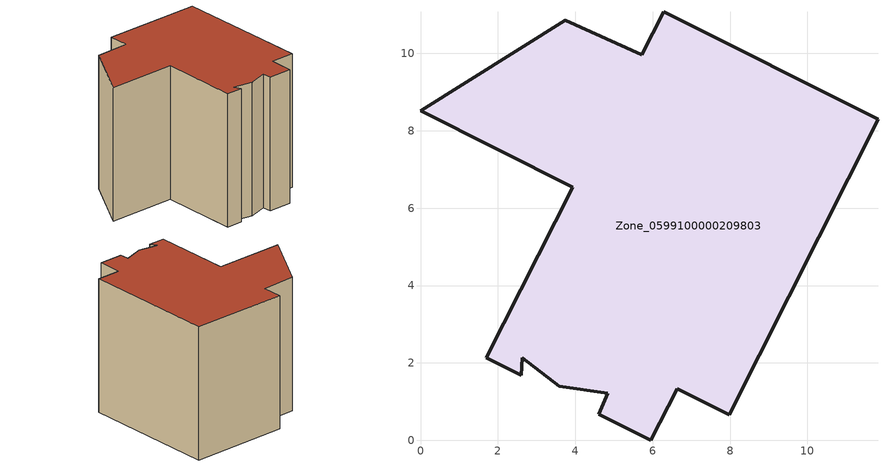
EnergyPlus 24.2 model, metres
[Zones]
Zone_0599100000209803
 floor ground (C_G): 3.59,1.4 2.63,2.14 2.6,1.69 1.7,2.14 3.93,6.54 0,8.52 3.74,10.86 5.72,9.96 6.28,11.08 11.82,8.29 7.98,0.66 6.63,1.34 5.95,0 4.6,0.68 4.84,1.22 z0
 wall outside (C_F): 3.74,10.86 0,8.52 3.93,6.54 1.7,2.14 2.6,1.69 2.63,2.14 3.59,1.4 4.84,1.22 4.6,0.68 5.95,0 6.63,1.34 7.98,0.66 11.82,8.29 6.28,11.08 5.72,9.96 3.74,10.86 z0:8.43
 roof outside (C_R): 2.63,2.14 3.59,1.4 4.84,1.22 4.6,0.68 5.95,0 6.63,1.34 7.98,0.66 11.82,8.29 6.28,11.08 5.72,9.96 3.74,10.86 0,8.52 3.93,6.54 1.7,2.14 2.6,1.69 z8.43
[BUILDING]
Pand.0599100000209803: North Axis=0; Terrain=City; Loads Convergence Tolerance Value=0.04; Temperature Convergence Tolerance Value=0.4; Solar Distribution=FullExterior; Maximum Number of Warmup Days=25; Minimum Number of Warmup Days=1
[Site:Location]
Rotterdam.The.Hague.AP_ZH_NLD Design_Conditions: Latitude=51.96; Longitude=4.45; Time Zone=1; Elevation=-4.5
[SITE:GROUNDTEMPERATURE:BUILDINGSURFACE]
18, 18, 18, 18, 18, 18, 18, 18, 18, 18, 18, 18
[MATERIAL] Thermal Absorptance=0.9; Solar Absorptance=0.7; Visible Absorptance=0.7
Name | Roughness | Thickness | Conductivity | Density | Specific Heat
G.TC.1992-2005 | MediumSmooth | 0.15 | 0.06 | 540 | 1210
F.TC.1992-2005 | Rough | 0.3 | 0.12 | 1920 | 840
R.TC.1992-2005 | MediumRough | 0.2 | 0.08 | 1500 | 1000
[CONSTRUCTION]
C_G: G.TC.1992-2005
C_F: F.TC.1992-2005
C_R: R.TC.1992-2005
[ZONE]
Zone_0599100000209803: Type=1; Multiplier=1; Ceiling Height=Autocalculate; Volume=Autocalculate; Floor Area=autocalculate; Part of Total Floor Area=Yes
[ZONEINFILTRATION:DESIGNFLOWRATE]
Infil_Zone_0599100000209803: Zone or ZoneList or Space or SpaceList=Zone_0599100000209803; Schedule=AlwaysOn; Design Flow Rate Calculation Method=Flow/Area; Flow Rate per Floor Area=0.0015; Constant Term Coefficient=1; Temperature Term Coefficient=0; Velocity Term Coefficient=0; Velocity Squared Term Coefficient=0
[HVACTEMPLATE:ZONE:IDEALLOADSAIRSYSTEM]
Zone_0599100000209803: Maximum Heating Supply Air Temperature=50; Minimum Cooling Supply Air Temperature=13; Maximum Heating Supply Air Humidity Ratio=0.0156; Minimum Cooling Supply Air Humidity Ratio=0.0077; Heating Limit=NoLimit; Cooling Limit=NoLimit; Dehumidification Control Type=ConstantSensibleHeatRatio; Cooling Sensible Heat Ratio=0.7; Dehumidification Setpoint=60; Humidification Control Type=None; Humidification Setpoint=30; Outdoor Air Method=None; Outdoor Air Flow Rate per Person=0.00944; Outdoor Air Flow Rate per Zone Floor Area=0; Outdoor Air Flow Rate per Zone=0; Demand Controlled Ventilation Type=None; Outdoor Air Economizer Type=NoEconomizer; Heat Recovery Type=None; Sensible Heat Recovery Effectiveness=0.7; Latent Heat Recovery Effectiveness=0.65
[ZONECONTROL:THERMOSTAT]
ThermostatControl_Zone_0599100000209803: Zone or ZoneList=Zone_0599100000209803; Control Type Schedule=DualSetpointControlType; Control 1=Thermostat_Zone_0599100000209803; Temperature Difference Between Cutout And Setpoint=0
[THERMOSTATSETPOINT:DUALSETPOINT]
Thermostat_Zone_0599100000209803: Heating Setpoint Temperature Schedule=HeatingSetpoint_Zone_0599100000209803; Cooling Setpoint Temperature Schedule=CoolingSetpoint_Zone_0599100000209803
[SCHEDULE:COMPACT]
HeatingSetpoint_Zone_0599100000209803: Through: 12/31, For: AllDays, Until: 24:00, 21
CoolingSetpoint_Zone_0599100000209803: Through: 12/31, For: AllDays, Until: 24:00, 24
DualSetpointControlType: Through: 12/31, For: AllDays, Until: 24:00, 4
AlwaysOn: Through: 12/31, For: AllDays, Until: 24:00, 1
